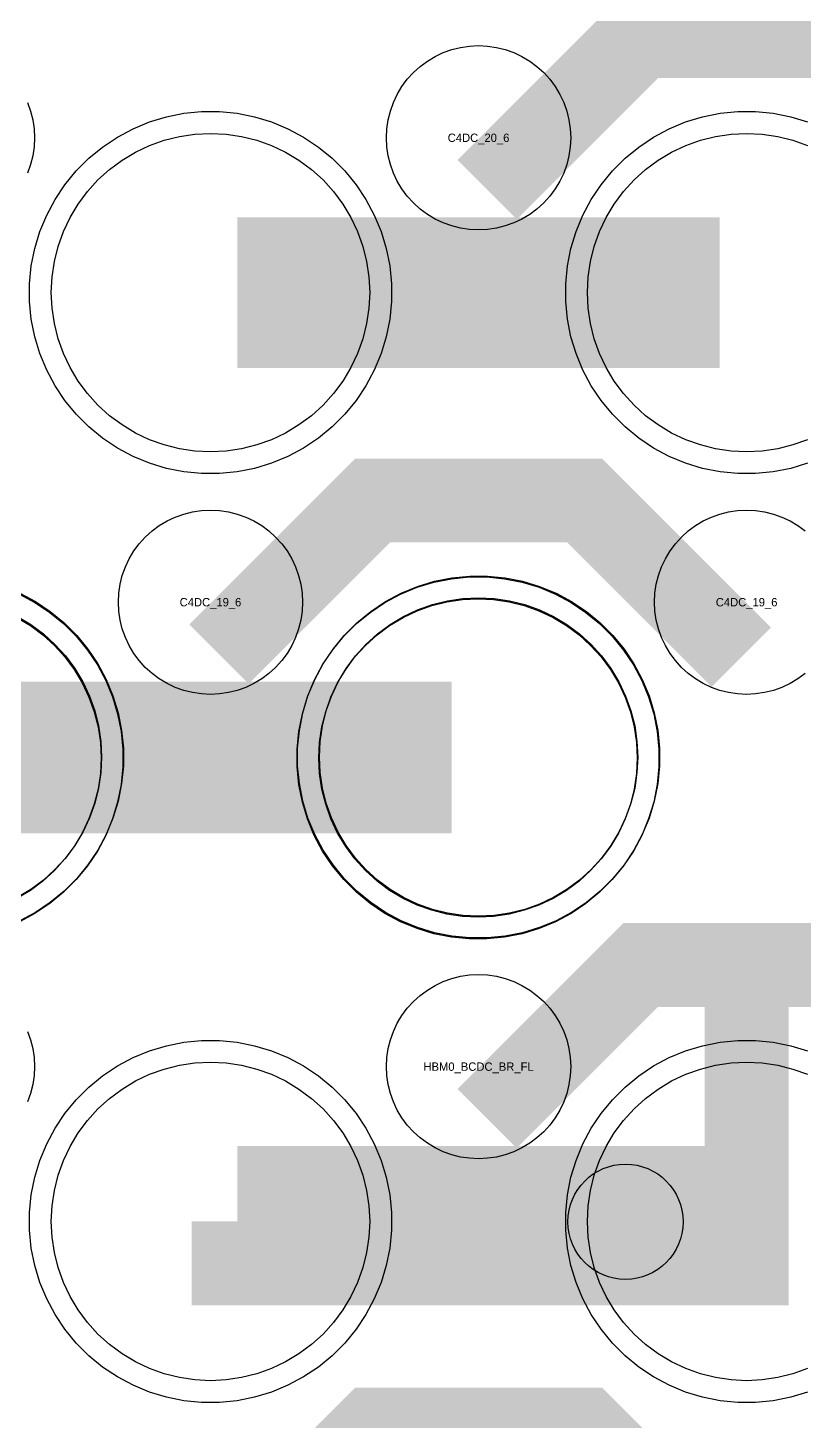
# Model space of a CAD drawing. Extents: x -11880 to 11880, y -14992 to 14992.
# Drawn here: x -10134.5 to -9902.8, y -12405 to -11989.3 of the extents above; entities that cross this region are included whole.
import ezdxf
from ezdxf.enums import TextEntityAlignment as Align

# ---------------------------------------------------------------- set-up
doc = ezdxf.new("R2010")
doc.units = 0
doc.header["$MEASUREMENT"] = 0
for name, color, linetype in [('GDS_775_DT_237', 138, 'CONTINUOUS'), ('RDL1_FS', 34, 'CONTINUOUS'), ('RDL_BS', 160, 'CONTINUOUS')]:
    doc.layers.add(name, color=color, linetype=linetype)

msp = doc.modelspace()

# ---------------------------------------------------------------- linework, layer by layer
at = {"layer": 'RDL1_FS'}
for points in [[(-10080, -12115.794), (-10084.657, -12115.565), (-10089.268, -12114.881), (-10093.791, -12113.749), (-10098.181, -12112.177), (-10102.395, -12110.185), (-10106.395, -12107.787), (-10110.14, -12105.009), (-10113.594, -12101.879), (-10116.724, -12098.425), (-10119.502, -12094.68), (-10121.9, -12090.68), (-10123.892, -12086.466), (-10125.464, -12082.076), (-10126.596, -12077.553), (-10127.28, -12072.942), (-10127.509, -12068.285), (-10127.28, -12063.628), (-10126.596, -12059.017), (-10125.464, -12054.494), (-10123.892, -12050.104), (-10121.9, -12045.89), (-10119.502, -12041.89), (-10116.724, -12038.145), (-10113.594, -12034.691), (-10110.14, -12031.561), (-10106.395, -12028.783), (-10102.395, -12026.385), (-10098.181, -12024.393), (-10093.791, -12022.821), (-10089.268, -12021.689), (-10084.657, -12021.005), (-10080, -12020.776), (-10075.343, -12021.005), (-10070.732, -12021.689), (-10066.209, -12022.821), (-10061.819, -12024.393), (-10057.605, -12026.385), (-10053.605, -12028.783), (-10049.86, -12031.561), (-10046.406, -12034.691), (-10043.276, -12038.145), (-10040.498, -12041.89), (-10038.1, -12045.89), (-10036.108, -12050.104), (-10034.536, -12054.494), (-10033.404, -12059.017), (-10032.72, -12063.628), (-10032.491, -12068.285), (-10032.72, -12072.942), (-10033.404, -12077.553), (-10034.536, -12082.076), (-10036.108, -12086.466), (-10038.1, -12090.68), (-10040.498, -12094.68), (-10043.276, -12098.425), (-10046.406, -12101.879), (-10049.86, -12105.009), (-10053.605, -12107.787), (-10057.605, -12110.185), (-10061.819, -12112.177), (-10066.209, -12113.749), (-10070.732, -12114.881), (-10075.343, -12115.565)], [(-10000, -12254.354), (-10004.657, -12254.125), (-10009.268, -12253.441), (-10013.791, -12252.309), (-10018.181, -12250.737), (-10022.395, -12248.745), (-10026.395, -12246.347), (-10030.14, -12243.569), (-10033.594, -12240.439), (-10036.724, -12236.985), (-10039.502, -12233.24), (-10041.9, -12229.24), (-10043.892, -12225.026), (-10045.464, -12220.636), (-10046.596, -12216.113), (-10047.28, -12211.502), (-10047.509, -12206.845), (-10047.28, -12202.188), (-10046.596, -12197.577), (-10045.464, -12193.054), (-10043.892, -12188.664), (-10041.9, -12184.45), (-10039.502, -12180.45), (-10036.724, -12176.705), (-10033.594, -12173.251), (-10030.14, -12170.121), (-10026.395, -12167.343), (-10022.395, -12164.945), (-10018.181, -12162.953), (-10013.791, -12161.381), (-10009.268, -12160.249), (-10004.657, -12159.565), (-10000, -12159.336), (-9995.343, -12159.565), (-9990.732, -12160.249), (-9986.209, -12161.381), (-9981.819, -12162.953), (-9977.605, -12164.945), (-9973.605, -12167.343), (-9969.86, -12170.121), (-9966.406, -12173.251), (-9963.276, -12176.705), (-9960.498, -12180.45), (-9958.1, -12184.45), (-9956.108, -12188.664), (-9954.536, -12193.054), (-9953.404, -12197.577), (-9952.72, -12202.188), (-9952.491, -12206.845), (-9952.72, -12211.502), (-9953.404, -12216.113), (-9954.536, -12220.636), (-9956.108, -12225.026), (-9958.1, -12229.24), (-9960.498, -12233.24), (-9963.276, -12236.985), (-9966.406, -12240.439), (-9969.86, -12243.569), (-9973.605, -12246.347), (-9977.605, -12248.745), (-9981.819, -12250.737), (-9986.209, -12252.309), (-9990.732, -12253.441), (-9995.343, -12254.125)], [(-10080, -12392.919), (-10084.657, -12392.69), (-10089.268, -12392.006), (-10093.791, -12390.874), (-10098.181, -12389.302), (-10102.395, -12387.31), (-10106.395, -12384.912), (-10110.14, -12382.134), (-10113.594, -12379.004), (-10116.724, -12375.55), (-10119.502, -12371.805), (-10121.9, -12367.805), (-10123.892, -12363.591), (-10125.464, -12359.201), (-10126.596, -12354.678), (-10127.28, -12350.067), (-10127.509, -12345.41), (-10127.28, -12340.753), (-10126.596, -12336.142), (-10125.464, -12331.619), (-10123.892, -12327.229), (-10121.9, -12323.015), (-10119.502, -12319.015), (-10116.724, -12315.27), (-10113.594, -12311.816), (-10110.14, -12308.686), (-10106.395, -12305.908), (-10102.395, -12303.51), (-10098.181, -12301.518), (-10093.791, -12299.946), (-10089.268, -12298.814), (-10084.657, -12298.13), (-10080, -12297.901), (-10075.343, -12298.13), (-10070.732, -12298.814), (-10066.209, -12299.946), (-10061.819, -12301.518), (-10057.605, -12303.51), (-10053.605, -12305.908), (-10049.86, -12308.686), (-10046.406, -12311.816), (-10043.276, -12315.27), (-10040.498, -12319.015), (-10038.1, -12323.015), (-10036.108, -12327.229), (-10034.536, -12331.619), (-10033.404, -12336.142), (-10032.72, -12340.753), (-10032.491, -12345.41), (-10032.72, -12350.067), (-10033.404, -12354.678), (-10034.536, -12359.201), (-10036.108, -12363.591), (-10038.1, -12367.805), (-10040.498, -12371.805), (-10043.276, -12375.55), (-10046.406, -12379.004), (-10049.86, -12382.134), (-10053.605, -12384.912), (-10057.605, -12387.31), (-10061.819, -12389.302), (-10066.209, -12390.874), (-10070.732, -12392.006), (-10075.343, -12392.69)]]:
    msp.add_lwpolyline(points, close=True, dxfattribs=at)
for points in [[(-9901.819, -12112.177), (-9906.209, -12113.749), (-9910.732, -12114.881), (-9915.343, -12115.565), (-9920, -12115.794), (-9924.657, -12115.565), (-9929.268, -12114.881), (-9933.791, -12113.749), (-9938.181, -12112.177), (-9942.395, -12110.185), (-9946.395, -12107.787), (-9950.14, -12105.009), (-9953.594, -12101.879), (-9956.724, -12098.425), (-9959.502, -12094.68), (-9961.9, -12090.68), (-9963.892, -12086.466), (-9965.464, -12082.076), (-9966.596, -12077.553), (-9967.28, -12072.942), (-9967.509, -12068.285), (-9967.28, -12063.628), (-9966.596, -12059.017), (-9965.464, -12054.494), (-9963.892, -12050.104), (-9961.9, -12045.89), (-9959.502, -12041.89), (-9956.724, -12038.145), (-9953.594, -12034.691), (-9950.14, -12031.561), (-9946.395, -12028.783), (-9942.395, -12026.385), (-9938.181, -12024.393), (-9933.791, -12022.821), (-9929.268, -12021.689), (-9924.657, -12021.005), (-9920, -12020.776), (-9915.343, -12021.005), (-9910.732, -12021.689), (-9906.209, -12022.821), (-9901.819, -12024.393)], [(-10137.605, -12164.945), (-10133.605, -12167.343), (-10129.86, -12170.121), (-10126.406, -12173.251), (-10123.276, -12176.705), (-10120.498, -12180.45), (-10118.1, -12184.45), (-10116.108, -12188.664), (-10114.536, -12193.054), (-10113.404, -12197.577), (-10112.72, -12202.188), (-10112.491, -12206.845), (-10112.72, -12211.502), (-10113.404, -12216.113), (-10114.536, -12220.636), (-10116.108, -12225.026), (-10118.1, -12229.24), (-10120.498, -12233.24), (-10123.276, -12236.985), (-10126.406, -12240.439), (-10129.86, -12243.569), (-10133.605, -12246.347), (-10137.605, -12248.745)], [(-9901.819, -12389.302), (-9906.209, -12390.874), (-9910.732, -12392.006), (-9915.343, -12392.69), (-9920, -12392.919), (-9924.657, -12392.69), (-9929.268, -12392.006), (-9933.791, -12390.874), (-9938.181, -12389.302), (-9942.395, -12387.31), (-9946.395, -12384.912), (-9950.14, -12382.134), (-9953.594, -12379.004), (-9956.724, -12375.55), (-9959.502, -12371.805), (-9961.9, -12367.805), (-9963.892, -12363.591), (-9965.464, -12359.201), (-9966.596, -12354.678), (-9967.28, -12350.067), (-9967.509, -12345.41), (-9967.28, -12340.753), (-9966.596, -12336.142), (-9965.464, -12331.619), (-9963.892, -12327.229), (-9961.9, -12323.015), (-9959.502, -12319.015), (-9956.724, -12315.27), (-9953.594, -12311.816), (-9950.14, -12308.686), (-9946.395, -12305.908), (-9942.395, -12303.51), (-9938.181, -12301.518), (-9933.791, -12299.946), (-9929.268, -12298.814), (-9924.657, -12298.13), (-9920, -12297.901), (-9915.343, -12298.13), (-9910.732, -12298.814), (-9906.209, -12299.946), (-9901.819, -12301.518)]]:
    msp.add_lwpolyline(points, dxfattribs=at)
for points in [[(-10071.998, -12068.285, 45, 45, 0), (-9999.998, -12068.285, 45, 45, 0)], [(-9999.998, -12068.285, 45, 45, 0), (-9927.998, -12068.285, 45, 45, 0)], [(-10151.998, -12206.845, 45, 45, 0), (-10079.998, -12206.845, 45, 45, 0)], [(-10079.998, -12206.845, 45, 45, 0), (-10007.998, -12206.845, 45, 45, 0)], [(-10071.998, -12345.41, 45, 45, 0), (-9999.998, -12345.41, 45, 45, 0)], [(-9999.998, -12345.41, 45, 45, 0), (-9927.998, -12345.41, 45, 45, 0)]]:
    msp.add_lwpolyline(points, format="xyseb", dxfattribs=at)
at = {"layer": 'RDL1_FS', "color": 241, "true_color": 0xf7abae}
msp.add_lwpolyline([(-10000.149, -12254.636), (-10004.806, -12254.407), (-10009.417, -12253.723), (-10013.94, -12252.591), (-10018.33, -12251.019), (-10022.544, -12249.027), (-10026.544, -12246.629), (-10030.289, -12243.851), (-10033.743, -12240.721), (-10036.873, -12237.267), (-10039.651, -12233.522), (-10042.049, -12229.522), (-10044.041, -12225.308), (-10045.613, -12220.918), (-10046.745, -12216.395), (-10047.429, -12211.784), (-10047.658, -12207.127), (-10047.429, -12202.47), (-10046.745, -12197.859), (-10045.613, -12193.336), (-10044.041, -12188.946), (-10042.049, -12184.732), (-10039.651, -12180.732), (-10036.873, -12176.987), (-10033.743, -12173.533), (-10030.289, -12170.403), (-10026.544, -12167.625), (-10022.544, -12165.227), (-10018.33, -12163.235), (-10013.94, -12161.663), (-10009.417, -12160.531), (-10004.806, -12159.847), (-10000.149, -12159.618), (-9995.492, -12159.847), (-9990.881, -12160.531), (-9986.358, -12161.663), (-9981.968, -12163.235), (-9977.754, -12165.227), (-9973.754, -12167.625), (-9970.009, -12170.403), (-9966.555, -12173.533), (-9963.425, -12176.987), (-9960.647, -12180.732), (-9958.249, -12184.732), (-9956.257, -12188.946), (-9954.685, -12193.336), (-9953.553, -12197.859), (-9952.869, -12202.47), (-9952.64, -12207.127), (-9952.869, -12211.784), (-9953.553, -12216.395), (-9954.685, -12220.918), (-9956.257, -12225.308), (-9958.249, -12229.522), (-9960.647, -12233.522), (-9963.425, -12237.267), (-9966.555, -12240.721), (-9970.009, -12243.851), (-9973.754, -12246.629), (-9977.754, -12249.027), (-9981.968, -12251.019), (-9986.358, -12252.591), (-9990.881, -12253.723), (-9995.492, -12254.407)], close=True, dxfattribs=at)
msp.add_lwpolyline([(-10137.754, -12165.227), (-10133.754, -12167.625), (-10130.009, -12170.403), (-10126.555, -12173.533), (-10123.425, -12176.987), (-10120.647, -12180.732), (-10118.249, -12184.732), (-10116.257, -12188.946), (-10114.685, -12193.336), (-10113.553, -12197.859), (-10112.869, -12202.47), (-10112.64, -12207.127), (-10112.869, -12211.784), (-10113.553, -12216.395), (-10114.685, -12220.918), (-10116.257, -12225.308), (-10118.249, -12229.522), (-10120.647, -12233.522), (-10123.425, -12237.267), (-10126.555, -12240.721), (-10130.009, -12243.851), (-10133.754, -12246.629), (-10137.754, -12249.027)], dxfattribs=at)
for points in [[(-10152.147, -12207.127, 45, 45, 0), (-10080.147, -12207.127, 45, 45, 0)], [(-10080.147, -12207.127, 45, 45, 0), (-10008.147, -12207.127, 45, 45, 0)]]:
    msp.add_lwpolyline(points, format="xyseb", dxfattribs=at)
at = {"layer": 'RDL1_FS'}
msp.add_circle((-9956.149, -12345.515), 17.2, dxfattribs=at)
at = {"layer": 'RDL_BS'}
for points in [[(-9997.438, -12037.599, 25, 25, 0), (-9951.623, -11991.784, 25, 25, 0), (-9918.07, -11991.784, 25, 25, 0)], [(-9841.599, -12038.498, 25, 25, 0), (-9888.313, -11991.784, 25, 25, 0), (-9918.071, -11991.784, 25, 25, 0)], [(-10077.438, -12176.159, 25, 25, 0), (-10031.623, -12130.344, 25, 25, 0), (-9998.07, -12130.344, 25, 25, 0)], [(-9921.599, -12177.058, 25, 25, 0), (-9968.313, -12130.344, 25, 25, 0), (-9998.071, -12130.344, 25, 25, 0)], [(-9920, -12370.41, 25, 25, 0), (-9920, -12256.409, 25, 25, 0)], [(-9997.438, -12314.724, 25, 25, 0), (-9951.623, -12268.909, 25, 25, 0), (-9918.07, -12268.909, 25, 25, 0)], [(-9841.599, -12315.623, 25, 25, 0), (-9888.313, -12268.909, 25, 25, 0), (-9918.071, -12268.909, 25, 25, 0)], [(-10085.603, -12357.91, 25, 25, 0), (-9907.5, -12357.91, 25, 25, 0)], [(-10077.438, -12453.289, 25, 25, 0), (-10031.623, -12407.474, 25, 25, 0), (-9998.07, -12407.474, 25, 25, 0)], [(-9921.599, -12454.188, 25, 25, 0), (-9968.313, -12407.474, 25, 25, 0), (-9998.071, -12407.474, 25, 25, 0)]]:
    msp.add_lwpolyline(points, format="xyseb", dxfattribs=at)
for points in [[(-10000, -12049.591), (-10002.693, -12049.459), (-10005.365, -12049.063), (-10007.984, -12048.406), (-10010.519, -12047.499), (-10012.956, -12046.347), (-10015.28, -12044.954), (-10017.443, -12043.351), (-10019.442, -12041.539), (-10021.254, -12039.54), (-10022.857, -12037.377), (-10024.25, -12035.053), (-10025.402, -12032.616), (-10026.309, -12030.081), (-10026.966, -12027.462), (-10027.362, -12024.79), (-10027.494, -12022.097), (-10027.362, -12019.404), (-10026.966, -12016.732), (-10026.309, -12014.113), (-10025.402, -12011.578), (-10024.25, -12009.141), (-10022.857, -12006.817), (-10021.254, -12004.654), (-10019.442, -12002.655), (-10017.443, -12000.843), (-10015.28, -11999.24), (-10012.956, -11997.847), (-10010.519, -11996.695), (-10007.984, -11995.788), (-10005.365, -11995.131), (-10002.693, -11994.735), (-10000, -11994.603), (-9997.307, -11994.735), (-9994.635, -11995.131), (-9992.016, -11995.788), (-9989.481, -11996.695), (-9987.044, -11997.847), (-9984.72, -11999.24), (-9982.557, -12000.843), (-9980.558, -12002.655), (-9978.746, -12004.654), (-9977.143, -12006.817), (-9975.75, -12009.141), (-9974.598, -12011.578), (-9973.691, -12014.113), (-9973.034, -12016.732), (-9972.638, -12019.404), (-9972.506, -12022.097), (-9972.638, -12024.79), (-9973.034, -12027.462), (-9973.691, -12030.081), (-9974.598, -12032.616), (-9975.75, -12035.053), (-9977.143, -12037.377), (-9978.746, -12039.54), (-9980.558, -12041.539), (-9982.557, -12043.351), (-9984.72, -12044.954), (-9987.044, -12046.347), (-9989.481, -12047.499), (-9992.016, -12048.406), (-9994.635, -12049.063), (-9997.307, -12049.459)], [(-10082.644, -12122.285), (-10087.938, -12121.768), (-10093.165, -12120.722), (-10098.205, -12119.191), (-10103.115, -12117.16), (-10107.777, -12114.668), (-10112.191, -12111.721), (-10116.292, -12108.359), (-10120.074, -12104.577), (-10123.436, -12100.476), (-10126.383, -12096.062), (-10128.875, -12091.4), (-10130.906, -12086.49), (-10132.437, -12081.45), (-10133.483, -12076.223), (-10134, -12070.929), (-10134, -12065.641), (-10133.483, -12060.347), (-10132.437, -12055.12), (-10130.906, -12050.08), (-10128.875, -12045.17), (-10126.383, -12040.508), (-10123.436, -12036.094), (-10120.074, -12031.993), (-10116.292, -12028.211), (-10112.191, -12024.849), (-10107.777, -12021.902), (-10103.115, -12019.41), (-10098.205, -12017.379), (-10093.165, -12015.848), (-10087.938, -12014.802), (-10082.644, -12014.285), (-10077.356, -12014.285), (-10072.062, -12014.802), (-10066.835, -12015.848), (-10061.795, -12017.379), (-10056.885, -12019.41), (-10052.223, -12021.902), (-10047.809, -12024.849), (-10043.708, -12028.211), (-10039.926, -12031.993), (-10036.564, -12036.094), (-10033.617, -12040.508), (-10031.125, -12045.17), (-10029.094, -12050.08), (-10027.563, -12055.12), (-10026.517, -12060.347), (-10026, -12065.641), (-10026, -12070.929), (-10026.517, -12076.223), (-10027.563, -12081.45), (-10029.094, -12086.49), (-10031.125, -12091.4), (-10033.617, -12096.062), (-10036.564, -12100.476), (-10039.926, -12104.577), (-10043.708, -12108.359), (-10047.809, -12111.721), (-10052.223, -12114.668), (-10056.885, -12117.16), (-10061.795, -12119.191), (-10066.835, -12120.722), (-10072.062, -12121.768), (-10077.356, -12122.285)], [(-10080, -12188.151), (-10082.693, -12188.019), (-10085.365, -12187.623), (-10087.984, -12186.966), (-10090.519, -12186.059), (-10092.956, -12184.907), (-10095.28, -12183.514), (-10097.443, -12181.911), (-10099.442, -12180.099), (-10101.254, -12178.1), (-10102.857, -12175.937), (-10104.25, -12173.613), (-10105.402, -12171.176), (-10106.309, -12168.641), (-10106.966, -12166.022), (-10107.362, -12163.35), (-10107.494, -12160.657), (-10107.362, -12157.964), (-10106.966, -12155.292), (-10106.309, -12152.673), (-10105.402, -12150.138), (-10104.25, -12147.701), (-10102.857, -12145.377), (-10101.254, -12143.214), (-10099.442, -12141.215), (-10097.443, -12139.403), (-10095.28, -12137.8), (-10092.956, -12136.407), (-10090.519, -12135.255), (-10087.984, -12134.348), (-10085.365, -12133.691), (-10082.693, -12133.295), (-10080, -12133.163), (-10077.307, -12133.295), (-10074.635, -12133.691), (-10072.016, -12134.348), (-10069.481, -12135.255), (-10067.044, -12136.407), (-10064.72, -12137.8), (-10062.557, -12139.403), (-10060.558, -12141.215), (-10058.746, -12143.214), (-10057.143, -12145.377), (-10055.75, -12147.701), (-10054.598, -12150.138), (-10053.691, -12152.673), (-10053.034, -12155.292), (-10052.638, -12157.964), (-10052.506, -12160.657), (-10052.638, -12163.35), (-10053.034, -12166.022), (-10053.691, -12168.641), (-10054.598, -12171.176), (-10055.75, -12173.613), (-10057.143, -12175.937), (-10058.746, -12178.1), (-10060.558, -12180.099), (-10062.557, -12181.911), (-10064.72, -12183.514), (-10067.044, -12184.907), (-10069.481, -12186.059), (-10072.016, -12186.966), (-10074.635, -12187.623), (-10077.307, -12188.019)], [(-10002.644, -12260.845), (-10007.938, -12260.328), (-10013.165, -12259.282), (-10018.205, -12257.751), (-10023.115, -12255.72), (-10027.777, -12253.228), (-10032.191, -12250.281), (-10036.292, -12246.919), (-10040.074, -12243.137), (-10043.436, -12239.036), (-10046.383, -12234.622), (-10048.875, -12229.96), (-10050.906, -12225.05), (-10052.437, -12220.01), (-10053.483, -12214.783), (-10054, -12209.489), (-10054, -12204.201), (-10053.483, -12198.907), (-10052.437, -12193.68), (-10050.906, -12188.64), (-10048.875, -12183.73), (-10046.383, -12179.068), (-10043.436, -12174.654), (-10040.074, -12170.553), (-10036.292, -12166.771), (-10032.191, -12163.409), (-10027.777, -12160.462), (-10023.115, -12157.97), (-10018.205, -12155.939), (-10013.165, -12154.408), (-10007.938, -12153.362), (-10002.644, -12152.845), (-9997.356, -12152.845), (-9992.062, -12153.362), (-9986.835, -12154.408), (-9981.795, -12155.939), (-9976.885, -12157.97), (-9972.223, -12160.462), (-9967.809, -12163.409), (-9963.708, -12166.771), (-9959.926, -12170.553), (-9956.564, -12174.654), (-9953.617, -12179.068), (-9951.125, -12183.73), (-9949.094, -12188.64), (-9947.563, -12193.68), (-9946.517, -12198.907), (-9946, -12204.201), (-9946, -12209.489), (-9946.517, -12214.783), (-9947.563, -12220.01), (-9949.094, -12225.05), (-9951.125, -12229.96), (-9953.617, -12234.622), (-9956.564, -12239.036), (-9959.926, -12243.137), (-9963.708, -12246.919), (-9967.809, -12250.281), (-9972.223, -12253.228), (-9976.885, -12255.72), (-9981.795, -12257.751), (-9986.835, -12259.282), (-9992.062, -12260.328), (-9997.356, -12260.845)], [(-10000, -12326.716), (-10002.693, -12326.584), (-10005.365, -12326.188), (-10007.984, -12325.531), (-10010.519, -12324.624), (-10012.956, -12323.472), (-10015.28, -12322.079), (-10017.443, -12320.476), (-10019.442, -12318.664), (-10021.254, -12316.665), (-10022.857, -12314.502), (-10024.25, -12312.178), (-10025.402, -12309.741), (-10026.309, -12307.206), (-10026.966, -12304.587), (-10027.362, -12301.915), (-10027.494, -12299.222), (-10027.362, -12296.529), (-10026.966, -12293.857), (-10026.309, -12291.238), (-10025.402, -12288.703), (-10024.25, -12286.266), (-10022.857, -12283.942), (-10021.254, -12281.779), (-10019.442, -12279.78), (-10017.443, -12277.968), (-10015.28, -12276.365), (-10012.956, -12274.972), (-10010.519, -12273.82), (-10007.984, -12272.913), (-10005.365, -12272.256), (-10002.693, -12271.86), (-10000, -12271.728), (-9997.307, -12271.86), (-9994.635, -12272.256), (-9992.016, -12272.913), (-9989.481, -12273.82), (-9987.044, -12274.972), (-9984.72, -12276.365), (-9982.557, -12277.968), (-9980.558, -12279.78), (-9978.746, -12281.779), (-9977.143, -12283.942), (-9975.75, -12286.266), (-9974.598, -12288.703), (-9973.691, -12291.238), (-9973.034, -12293.857), (-9972.638, -12296.529), (-9972.506, -12299.222), (-9972.638, -12301.915), (-9973.034, -12304.587), (-9973.691, -12307.206), (-9974.598, -12309.741), (-9975.75, -12312.178), (-9977.143, -12314.502), (-9978.746, -12316.665), (-9980.558, -12318.664), (-9982.557, -12320.476), (-9984.72, -12322.079), (-9987.044, -12323.472), (-9989.481, -12324.624), (-9992.016, -12325.531), (-9994.635, -12326.188), (-9997.307, -12326.584)], [(-10082.644, -12399.41), (-10087.938, -12398.893), (-10093.165, -12397.847), (-10098.205, -12396.316), (-10103.115, -12394.285), (-10107.777, -12391.793), (-10112.191, -12388.846), (-10116.292, -12385.484), (-10120.074, -12381.702), (-10123.436, -12377.601), (-10126.383, -12373.187), (-10128.875, -12368.525), (-10130.906, -12363.615), (-10132.437, -12358.575), (-10133.483, -12353.348), (-10134, -12348.054), (-10134, -12342.766), (-10133.483, -12337.472), (-10132.437, -12332.245), (-10130.906, -12327.205), (-10128.875, -12322.295), (-10126.383, -12317.633), (-10123.436, -12313.219), (-10120.074, -12309.118), (-10116.292, -12305.336), (-10112.191, -12301.974), (-10107.777, -12299.027), (-10103.115, -12296.535), (-10098.205, -12294.504), (-10093.165, -12292.973), (-10087.938, -12291.927), (-10082.644, -12291.41), (-10077.356, -12291.41), (-10072.062, -12291.927), (-10066.835, -12292.973), (-10061.795, -12294.504), (-10056.885, -12296.535), (-10052.223, -12299.027), (-10047.809, -12301.974), (-10043.708, -12305.336), (-10039.926, -12309.118), (-10036.564, -12313.219), (-10033.617, -12317.633), (-10031.125, -12322.295), (-10029.094, -12327.205), (-10027.563, -12332.245), (-10026.517, -12337.472), (-10026, -12342.766), (-10026, -12348.054), (-10026.517, -12353.348), (-10027.563, -12358.575), (-10029.094, -12363.615), (-10031.125, -12368.525), (-10033.617, -12373.187), (-10036.564, -12377.601), (-10039.926, -12381.702), (-10043.708, -12385.484), (-10047.809, -12388.846), (-10052.223, -12391.793), (-10056.885, -12394.285), (-10061.795, -12396.316), (-10066.835, -12397.847), (-10072.062, -12398.893), (-10077.356, -12399.41)]]:
    msp.add_lwpolyline(points, close=True, dxfattribs=at)
for points in [[(-10134.598, -12011.578), (-10133.691, -12014.113), (-10133.034, -12016.732), (-10132.638, -12019.404), (-10132.506, -12022.097), (-10132.638, -12024.79), (-10133.034, -12027.462), (-10133.691, -12030.081), (-10134.598, -12032.616)], [(-9901.795, -12119.191), (-9906.835, -12120.722), (-9912.062, -12121.768), (-9917.356, -12122.285), (-9922.644, -12122.285), (-9927.938, -12121.768), (-9933.165, -12120.722), (-9938.205, -12119.191), (-9943.115, -12117.16), (-9947.777, -12114.668), (-9952.191, -12111.721), (-9956.292, -12108.359), (-9960.074, -12104.577), (-9963.436, -12100.476), (-9966.383, -12096.062), (-9968.875, -12091.4), (-9970.906, -12086.49), (-9972.437, -12081.45), (-9973.483, -12076.223), (-9974, -12070.929), (-9974, -12065.641), (-9973.483, -12060.347), (-9972.437, -12055.12), (-9970.906, -12050.08), (-9968.875, -12045.17), (-9966.383, -12040.508), (-9963.436, -12036.094), (-9960.074, -12031.993), (-9956.292, -12028.211), (-9952.191, -12024.849), (-9947.777, -12021.902), (-9943.115, -12019.41), (-9938.205, -12017.379), (-9933.165, -12015.848), (-9927.938, -12014.802), (-9922.644, -12014.285), (-9917.356, -12014.285), (-9912.062, -12014.802), (-9906.835, -12015.848), (-9901.795, -12017.379)], [(-9902.557, -12181.911), (-9904.72, -12183.514), (-9907.044, -12184.907), (-9909.481, -12186.059), (-9912.016, -12186.966), (-9914.635, -12187.623), (-9917.307, -12188.019), (-9920, -12188.151), (-9922.693, -12188.019), (-9925.365, -12187.623), (-9927.984, -12186.966), (-9930.519, -12186.059), (-9932.956, -12184.907), (-9935.28, -12183.514), (-9937.443, -12181.911), (-9939.442, -12180.099), (-9941.254, -12178.1), (-9942.857, -12175.937), (-9944.25, -12173.613), (-9945.402, -12171.176), (-9946.309, -12168.641), (-9946.966, -12166.022), (-9947.362, -12163.35), (-9947.494, -12160.657), (-9947.362, -12157.964), (-9946.966, -12155.292), (-9946.309, -12152.673), (-9945.402, -12150.138), (-9944.25, -12147.701), (-9942.857, -12145.377), (-9941.254, -12143.214), (-9939.442, -12141.215), (-9937.443, -12139.403), (-9935.28, -12137.8), (-9932.956, -12136.407), (-9930.519, -12135.255), (-9927.984, -12134.348), (-9925.365, -12133.691), (-9922.693, -12133.295), (-9920, -12133.163), (-9917.307, -12133.295), (-9914.635, -12133.691), (-9912.016, -12134.348), (-9909.481, -12135.255), (-9907.044, -12136.407), (-9904.72, -12137.8), (-9902.557, -12139.403)], [(-10136.885, -12157.97), (-10132.223, -12160.462), (-10127.809, -12163.409), (-10123.708, -12166.771), (-10119.926, -12170.553), (-10116.564, -12174.654), (-10113.617, -12179.068), (-10111.125, -12183.73), (-10109.094, -12188.64), (-10107.563, -12193.68), (-10106.517, -12198.907), (-10106, -12204.201), (-10106, -12209.489), (-10106.517, -12214.783), (-10107.563, -12220.01), (-10109.094, -12225.05), (-10111.125, -12229.96), (-10113.617, -12234.622), (-10116.564, -12239.036), (-10119.926, -12243.137), (-10123.708, -12246.919), (-10127.809, -12250.281), (-10132.223, -12253.228), (-10136.885, -12255.72)], [(-10134.598, -12288.703), (-10133.691, -12291.238), (-10133.034, -12293.857), (-10132.638, -12296.529), (-10132.506, -12299.222), (-10132.638, -12301.915), (-10133.034, -12304.587), (-10133.691, -12307.206), (-10134.598, -12309.741)], [(-9901.795, -12396.316), (-9906.835, -12397.847), (-9912.062, -12398.893), (-9917.356, -12399.41), (-9922.644, -12399.41), (-9927.938, -12398.893), (-9933.165, -12397.847), (-9938.205, -12396.316), (-9943.115, -12394.285), (-9947.777, -12391.793), (-9952.191, -12388.846), (-9956.292, -12385.484), (-9960.074, -12381.702), (-9963.436, -12377.601), (-9966.383, -12373.187), (-9968.875, -12368.525), (-9970.906, -12363.615), (-9972.437, -12358.575), (-9973.483, -12353.348), (-9974, -12348.054), (-9974, -12342.766), (-9973.483, -12337.472), (-9972.437, -12332.245), (-9970.906, -12327.205), (-9968.875, -12322.295), (-9966.383, -12317.633), (-9963.436, -12313.219), (-9960.074, -12309.118), (-9956.292, -12305.336), (-9952.191, -12301.974), (-9947.777, -12299.027), (-9943.115, -12296.535), (-9938.205, -12294.504), (-9933.165, -12292.973), (-9927.938, -12291.927), (-9922.644, -12291.41), (-9917.356, -12291.41), (-9912.062, -12291.927), (-9906.835, -12292.973), (-9901.795, -12294.504)]]:
    msp.add_lwpolyline(points, dxfattribs=at)
at = {"layer": 'RDL_BS', "color": 241, "true_color": 0xf7abae}
msp.add_lwpolyline([(-10002.793, -12261.127), (-10008.087, -12260.61), (-10013.314, -12259.564), (-10018.354, -12258.033), (-10023.264, -12256.002), (-10027.926, -12253.51), (-10032.34, -12250.563), (-10036.441, -12247.201), (-10040.223, -12243.419), (-10043.585, -12239.318), (-10046.532, -12234.904), (-10049.024, -12230.242), (-10051.055, -12225.332), (-10052.586, -12220.292), (-10053.632, -12215.065), (-10054.149, -12209.771), (-10054.149, -12204.483), (-10053.632, -12199.189), (-10052.586, -12193.962), (-10051.055, -12188.922), (-10049.024, -12184.012), (-10046.532, -12179.35), (-10043.585, -12174.936), (-10040.223, -12170.835), (-10036.441, -12167.053), (-10032.34, -12163.691), (-10027.926, -12160.744), (-10023.264, -12158.252), (-10018.354, -12156.221), (-10013.314, -12154.69), (-10008.087, -12153.644), (-10002.793, -12153.127), (-9997.505, -12153.127), (-9992.211, -12153.644), (-9986.984, -12154.69), (-9981.944, -12156.221), (-9977.034, -12158.252), (-9972.372, -12160.744), (-9967.958, -12163.691), (-9963.857, -12167.053), (-9960.075, -12170.835), (-9956.713, -12174.936), (-9953.766, -12179.35), (-9951.274, -12184.012), (-9949.243, -12188.922), (-9947.712, -12193.962), (-9946.666, -12199.189), (-9946.149, -12204.483), (-9946.149, -12209.771), (-9946.666, -12215.065), (-9947.712, -12220.292), (-9949.243, -12225.332), (-9951.274, -12230.242), (-9953.766, -12234.904), (-9956.713, -12239.318), (-9960.075, -12243.419), (-9963.857, -12247.201), (-9967.958, -12250.563), (-9972.372, -12253.51), (-9977.034, -12256.002), (-9981.944, -12258.033), (-9986.984, -12259.564), (-9992.211, -12260.61), (-9997.505, -12261.127)], close=True, dxfattribs=at)
msp.add_lwpolyline([(-10137.034, -12158.252), (-10132.372, -12160.744), (-10127.958, -12163.691), (-10123.857, -12167.053), (-10120.075, -12170.835), (-10116.713, -12174.936), (-10113.766, -12179.35), (-10111.274, -12184.012), (-10109.243, -12188.922), (-10107.712, -12193.962), (-10106.666, -12199.189), (-10106.149, -12204.483), (-10106.149, -12209.771), (-10106.666, -12215.065), (-10107.712, -12220.292), (-10109.243, -12225.332), (-10111.274, -12230.242), (-10113.766, -12234.904), (-10116.713, -12239.318), (-10120.075, -12243.419), (-10123.857, -12247.201), (-10127.958, -12250.563), (-10132.372, -12253.51), (-10137.034, -12256.002)], dxfattribs=at)

# ---------------------------------------------------------------- texts
at = {"layer": 'GDS_775_DT_237'}
for s, p in [('C4DC_20_6', (-10000, -12022.097)), ('C4DC_20_6', (-10000, -12022.097)), ('C4DC_19_6', (-10080, -12160.657)), ('C4DC_19_6', (-10080, -12160.657)), ('C4DC_19_6', (-9920, -12160.657)), ('C4DC_19_6', (-9920, -12160.657)), ('HBM0_BCDC_BR_FL', (-10000, -12299.222)), ('HBM0_BCDC_BR_FL', (-10000, -12299.222))]:
    msp.add_text(s, height=2.5, dxfattribs=at).set_placement(p, align=Align.MIDDLE_CENTER)

doc.saveas('drawing.dxf')
